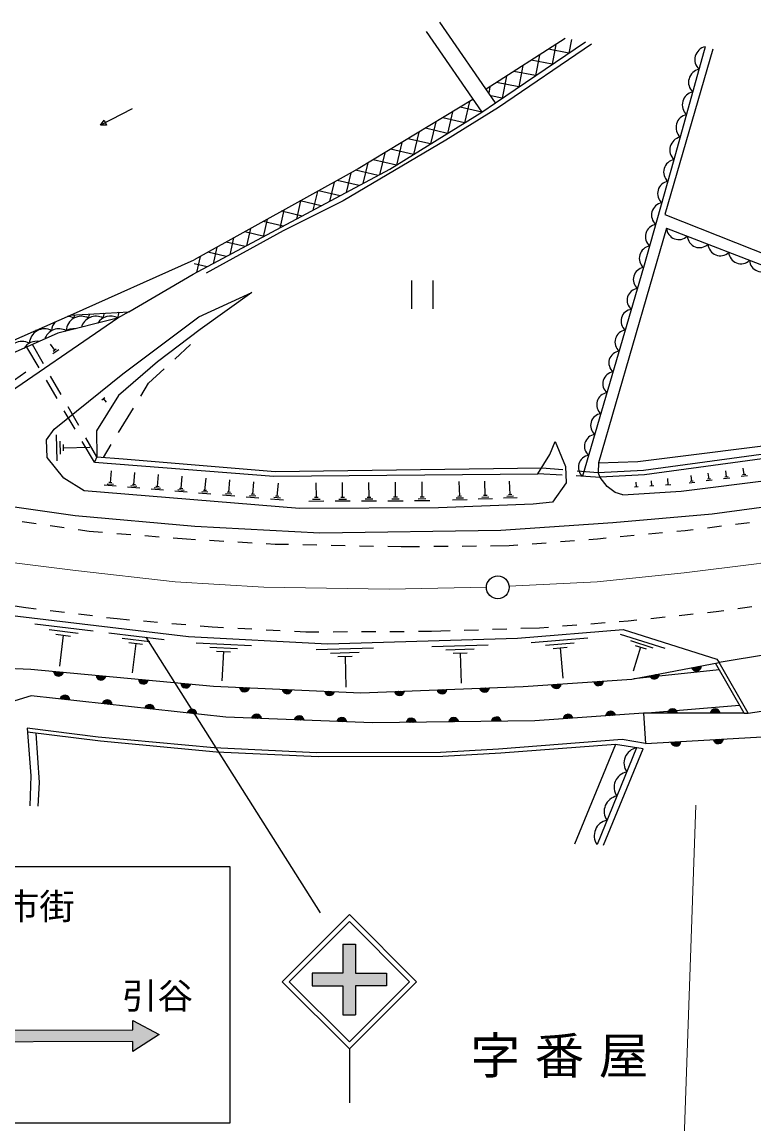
# Model space of a CAD drawing. Units: millimetres, scale not verified. Extents: x 40000 to 680000, y 20000 to 380000.
# Drawn here: x 131161 to 182711, y 242989 to 320615 of the extents above; entities that cross this region are included whole.
import ezdxf
from ezdxf.enums import TextEntityAlignment as Align

# ---------------------------------------------------------------- set-up
doc = ezdxf.new("R2010")
doc.units = ezdxf.units.MM
doc.header["$LTSCALE"] = 1000
doc.linetypes.add('CHAIN', pattern=[18.5, 12, -1.5, 3.5, -1.5])
for name, color, linetype, lineweight in [('M-BGD', 7, 'Continuous', 25), ('M-BMK', 2, 'CHAIN', 13), ('M-BMK-HTXT', 7, 'Continuous', 13), ('M-BMK-OTRS', 5, 'Continuous', 25), ('M-BMK-SRVR', 3, 'Continuous', 25), ('M-STR-HTXT', 7, 'Continuous', 13), ('M-STR-STRC', 7, 'Continuous', 25)]:
    doc.layers.add(name, color=color, linetype=linetype, lineweight=lineweight)
doc.styles.add('ＭＳ ゴシック', font='')
doc.styles.get('ＭＳ ゴシック').set_extended_font_data('MS Gothic')

msp = doc.modelspace()

# ---------------------------------------------------------------- hatches: boundary and pattern name
at = {"layer": 'M-STR-STRC'}
for points in [[(151596, 253620), (153758, 253620), (153758, 255652), (154658, 255652), (154658, 253620), (156819, 253620), (156819, 252720), (154658, 252720), (154658, 250687), (153758, 250687), (153758, 252720), (151596, 252720)], [(138959, 249616), (138961, 250273), (140809, 249292), (138970, 248095), (138962, 248792), (124931, 248758), (124931, 249586)]]:
    msp.add_hatch(color=256, dxfattribs=at).paths.add_polyline_path(points)

# ---------------------------------------------------------------- linework, layer by layer
at = {"layer": 'M-BGD'}
for p, q in [((169419, 319455), (163849, 315885)), ((164505, 314932), (170836, 319223)), ((169849, 319385), (169665, 318429)), ((167602, 318290), (167324, 316842)), ((169665, 318429), (168245, 318702)), ((168763, 319035), (168495, 317636)), ((166441, 317546), (166153, 316049)), ((168495, 317636), (167022, 317919)), ((165280, 316802), (164983, 315255)), ((167324, 316842), (165800, 317135)), ((164119, 316057), (164034, 315616)), ((166153, 316049), (164578, 316352)), ((164983, 315255), (164176, 315410)), ((138910, 314498), (136686, 313356)), ((163536, 314264), (162020, 314618)), ((162686, 315021), (162335, 313518)), ((136686, 313356), (136934, 313694)), ((136934, 313694), (137106, 313360)), ((162335, 313518), (160793, 313878)), ((161490, 314298), (161134, 312771)), ((137106, 313360), (136686, 313356)), ((159099, 312854), (158731, 311278)), ((161134, 312771), (159567, 313137)), ((160295, 313576), (159932, 312025)), ((157904, 312132), (157530, 310532)), ((159932, 312025), (158341, 312396)), ((156708, 311410), (156346, 309859)), ((158731, 311278), (157115, 311656)), ((155513, 310688), (155173, 309232)), ((157530, 310532), (155889, 310915)), ((154324, 309995), (154000, 308605)), ((156245, 309805), (154652, 310177)), ((153144, 309339), (152826, 307979)), ((154908, 309090), (153351, 309454)), ((151964, 308684), (151653, 307352)), ((153570, 308376), (152049, 308731)), ((150784, 308028), (150480, 306725)), ((152232, 307661), (150747, 308008)), ((148424, 306717), (148134, 305472)), ((149604, 307373), (149307, 306098)), ((150895, 306947), (149446, 307285)), ((147244, 306062), (146960, 304845)), ((149557, 306232), (148144, 306562)), ((176556, 306094), (204298, 295329)), ((146882, 304803), (145541, 305116)), ((146065, 305406), (145787, 304218)), ((148219, 305517), (146843, 305839)), ((145544, 304088), (144240, 304393)), ((144885, 304751), (144614, 303591)), ((134572, 299976), (143291, 303865)), ((144206, 303374), (143273, 303592)), ((143705, 304095), (143441, 302965)), ((138688, 300210), (143224, 302849)), ((158597, 302412), (158597, 300412)), ((160097, 302412), (160097, 300412)), ((132367, 296249), (131507, 297718)), ((132681, 296542), (131909, 297897)), ((133461, 297491), (133167, 297920)), ((133749, 297530), (133320, 297236)), ((133569, 297564), (133354, 297417)), ((141914, 296873), (143022, 297898)), ((131426, 295940), (130619, 295387)), ((140072, 295169), (141180, 296194)), ((133630, 294091), (132872, 295386)), ((133919, 294370), (133176, 295673)), ((139520, 294264), (140072, 295169)), ((135157, 292198), (134414, 293501)), ((136781, 294005), (136988, 294171)), ((136885, 294088), (137093, 293830)), ((134892, 291933), (134135, 293228)), ((137961, 291701), (139001, 293409)), ((133639, 289694), (133594, 291542)), ((136424, 289975), (135652, 291329)), ((133859, 290162), (133836, 291086)), ((134084, 290399), (134073, 290861)), ((134079, 290630), (135927, 290675)), ((136258, 289601), (135398, 291070)), ((136890, 289940), (137441, 290846)), ((137388, 288157), (137458, 289007)), ((139042, 288022), (139113, 288879)), ((169192, 288696), (167500, 288796)), ((167759, 289218), (169255, 289092)), ((170252, 289007), (171748, 288881)), ((179546, 288419), (179494, 288841)), ((180775, 288575), (180721, 289010)), ((182017, 288732), (181961, 289180)), ((137592, 288033), (137167, 288068)), ((137494, 288148), (137282, 288166)), ((139149, 288013), (138935, 288031)), ((140703, 287887), (140774, 288751)), ((142371, 287751), (142443, 288622)), ((144046, 287615), (144119, 288493)), ((145728, 287478), (145801, 288363)), ((147417, 287341), (147491, 288233)), ((149140, 287207), (149216, 288132)), ((151889, 287109), (151884, 288154)), ((153740, 287119), (153736, 288171)), ((155599, 287129), (155595, 288188)), ((157465, 287139), (157461, 288205)), ((159339, 287148), (159334, 288222)), ((161988, 287205), (161947, 288246)), ((163786, 287265), (163746, 288262)), ((165541, 287323), (165503, 288278)), ((171883, 288537), (170190, 288637)), ((174431, 287868), (174410, 288200)), ((175516, 287935), (175494, 288294)), ((176848, 288018), (176492, 287996)), ((176670, 288007), (176643, 288452)), ((178548, 288187), (178137, 288136)), ((178433, 288277), (178227, 288251)), ((178330, 288264), (178279, 288675)), ((179771, 288339), (179348, 288286)), ((179652, 288432), (179441, 288405)), ((181006, 288493), (180571, 288439)), ((180884, 288588), (180666, 288561)), ((182255, 288648), (181807, 288592)), ((182129, 288746), (181905, 288718)), ((137795, 287909), (136946, 287979)), ((139453, 287773), (138596, 287843)), ((139247, 287898), (138819, 287933)), ((141117, 287636), (140254, 287707)), ((140910, 287761), (140478, 287797)), ((140811, 287878), (140595, 287896)), ((142789, 287498), (141918, 287570)), ((142580, 287625), (142145, 287661)), ((142480, 287742), (142262, 287760)), ((144467, 287360), (143589, 287432)), ((144257, 287487), (143818, 287524)), ((144156, 287606), (143937, 287624)), ((146152, 287221), (145268, 287294)), ((145940, 287350), (145498, 287386)), ((145839, 287469), (145618, 287488)), ((147631, 287211), (147185, 287248)), ((147529, 287332), (147306, 287350)), ((149255, 287198), (149024, 287217)), ((163910, 287269), (163661, 287260)), ((165660, 287328), (165421, 287318)), ((174564, 287876), (174298, 287860)), ((175660, 287944), (175373, 287926)), ((147845, 287081), (146953, 287155)), ((149583, 286938), (148659, 287014)), ((149361, 287073), (148899, 287111)), ((152412, 286851), (151368, 286846)), ((152150, 286980), (151628, 286978)), ((152019, 287110), (151758, 287109)), ((154267, 286858), (153216, 286854)), ((154004, 286989), (153478, 286987)), ((153872, 287120), (153609, 287119)), ((156130, 286866), (155071, 286862)), ((155865, 286998), (155335, 286995)), ((155732, 287129), (155467, 287128)), ((158000, 286874), (156934, 286870)), ((157733, 287006), (157199, 287004)), ((157599, 287139), (157332, 287138)), ((159877, 286882), (158803, 286878)), ((159608, 287015), (159071, 287013)), ((159473, 287149), (159205, 287148)), ((162519, 286965), (161478, 286924)), ((162254, 287085), (161733, 287064)), ((162118, 287210), (161858, 287199)), ((164294, 287035), (163297, 286995)), ((164040, 287150), (163541, 287130)), ((166028, 287103), (165072, 287065)), ((165784, 287213), (165306, 287194)), ((132073, 278219), (136180, 277725)), ((133067, 277822), (135120, 277575)), ((133548, 277486), (134574, 277363)), ((134061, 277424), (133798, 275234)), ((137277, 277593), (141175, 277125)), ((138220, 277216), (140169, 276982)), ((167018, 276899), (171018, 277229)), ((173282, 277502), (176440, 276502)), ((138676, 276898), (139651, 276781)), ((139164, 276839), (138914, 274761)), ((143432, 276893), (147318, 276694)), ((144390, 276584), (146333, 276485)), ((151869, 276406), (155916, 276523)), ((160016, 276634), (163996, 276749)), ((161018, 276397), (163008, 276455)), ((168040, 276715), (170040, 276880)), ((168562, 276489), (169562, 276572)), ((169062, 276531), (169238, 274397)), ((174005, 277041), (175584, 276541)), ((174728, 276581), (174194, 274896)), ((174333, 276706), (175122, 276456)), ((144862, 276300), (145834, 276251)), ((145348, 276276), (145242, 274203)), ((152889, 276165), (154912, 276224)), ((153403, 275910), (154414, 275939)), ((153908, 275925), (153971, 273766)), ((161524, 276146), (162519, 276175)), ((162021, 276161), (162082, 274038)), ((180088, 275733), (180262, 275495)), ((174262, 274359), (180257, 274994)), ((182020, 271931), (179998, 275445)), ((182309, 271938), (180262, 275495)), ((174937, 271918), (181692, 272501)), ((174937, 271918), (175062, 269783)), ((172960, 269728), (170082, 262702)), ((174448, 269486), (171657, 262677)), ((172111, 262636), (174900, 269412))]:
    msp.add_line(p, q, dxfattribs=at)
for points in [[(159623, 319948), (163536, 314264), (164505, 314932), (160592, 320615)], [(171262, 319049), (164730, 314606), (161014, 312290), (153768, 308016), (149550, 305915), (144129, 302927)], [(179279, 318876), (177078, 310917), (174937, 303314), (170643, 288617)], [(179812, 318710), (176440, 307048), (205292, 295618)], [(162918, 315161), (154836, 310279), (143291, 303865)], [(143224, 302849), (157065, 310243), (163536, 314264)], [(176556, 306094), (171770, 289560), (171748, 288881)], [(134111, 288478), (132928, 289927), (132878, 291177), (133412, 291927), (138258, 295839), (143601, 299855), (147356, 301566)], [(147356, 301566), (143712, 298949), (140702, 296680), (137947, 294314), (136410, 291824), (136424, 289975)], [(114962, 291143), (122527, 294657), (134572, 299976), (138688, 300210)], [(138688, 300210), (137888, 299760), (133692, 298688), (116188, 290922)], [(124309, 289477), (129130, 293761), (137903, 299769)], [(171770, 289560), (174539, 289653), (186338, 291141), (195321, 292919), (204298, 295329), (205490, 295683), (216241, 299171)], [(122241, 287665), (134891, 285854), (143327, 285092), (152125, 284642), (164885, 284829), (172771, 285367), (179770, 285966), (186894, 286941), (196530, 288728), (205840, 291041), (213464, 293215), (222575, 296227), (229211, 298772)], [(171748, 288881), (174932, 289039), (186502, 290627), (195483, 292454), (204446, 294908), (205629, 295240), (215980, 298604)], [(171868, 288574), (175006, 288730), (186577, 290318), (195558, 292145), (204520, 294599), (205703, 294931), (215799, 298212)], [(173485, 287308), (177577, 287562), (184142, 288379), (193216, 289970), (204105, 292245), (211112, 294103), (215512, 295469), (216436, 296427), (217220, 297977)], [(167500, 288796), (168333, 290151), (168713, 291063)], [(168713, 291063), (169446, 289314), (169496, 288164), (168513, 286781)], [(136424, 289975), (136258, 289601), (148884, 288627), (167500, 288796)], [(136424, 289975), (138285, 289838), (148987, 288950), (167759, 289218)], [(173485, 287308), (172924, 287476), (172371, 287901), (171883, 288537), (171748, 288881)], [(168513, 286781), (167163, 286647), (160503, 286385), (150713, 286343), (135528, 287594), (134111, 288478)], [(104905, 278776), (129630, 275795), (129567, 275111), (131789, 275019), (144635, 273829), (155021, 273370), (166453, 273803), (174102, 274328), (180262, 275495)], [(129869, 278886), (142895, 277321), (152668, 276821), (166053, 277209), (173489, 277821), (180088, 275733)], [(182020, 271931), (174937, 271918), (167289, 271393), (155841, 271243), (145518, 271639), (131794, 273158), (129478, 272442), (103506, 276975)], [(182020, 271931), (182309, 271938), (189481, 273000), (187352, 276673), (180262, 275495)], [(175062, 269783), (173439, 270071), (164716, 269397), (160643, 269167), (151875, 269139), (144693, 269476), (136522, 270248), (131517, 270865)], [(131517, 270865), (131788, 267511), (131699, 265389)], [(174900, 269412), (172960, 269728), (164875, 269104), (160802, 268874), (152034, 268845), (144852, 269183), (136681, 269955), (131540, 270589)], [(132299, 265367), (132388, 267055), (132151, 270513)], [(175062, 269783), (185355, 270375), (198290, 258890)]]:
    msp.add_lwpolyline(points, dxfattribs=at)
for centre, radius, start, end in [((179475, 317965), 932, 102.15386, 226.93029), ((179035, 316373), 932, 102.15386, 226.93029), ((178595, 314782), 932, 102.15386, 226.93029), ((178154, 313190), 932, 102.15386, 226.93029), ((177714, 311598), 932, 102.15386, 226.93029), ((177224, 310055), 874, 99.60993, 228.94341), ((176796, 308535), 874, 99.60993, 228.94341), ((176368, 307014), 874, 99.60993, 228.94341), ((175939, 305493), 874, 99.60993, 228.94341), ((177417, 306150), 863, 183.6746, 313.90657), ((178877, 305583), 863, 183.6746, 313.90657), ((175511, 303973), 874, 99.60993, 228.94341), ((180337, 305016), 863, 183.6746, 313.90657), ((181797, 304450), 863, 183.6746, 313.90657), ((183257, 303883), 863, 183.6746, 313.90657), ((175045, 302485), 836, 97.41231, 230.0113), ((174616, 301015), 836, 97.41231, 230.0113), ((135334, 298828), 1060, 61.24855, 177.46696), ((134305, 298823), 1060, 61.24855, 87.17959), ((135874, 299705), 1060, 164.28603, 177.46696), ((136364, 298834), 1060, 61.24855, 164.94853), ((136903, 299711), 1060, 161.23777, 177.46696), ((137394, 298839), 1060, 61.24855, 147.77417), ((137933, 299716), 1060, 158.12243, 177.46696), ((138962, 299722), 1060, 154.92546, 177.46696), ((174186, 299545), 836, 97.41231, 230.0113), ((132736, 297940), 1060, 61.24855, 177.46696), ((131707, 297935), 1060, 61.24855, 65.87815), ((133275, 298817), 1060, 173.42067, 177.46696), ((133766, 297946), 1060, 61.24855, 162.0002), ((134305, 298823), 1060, 140.47359, 177.46696), ((134795, 297951), 1060, 82.90844, 125.75215), ((173757, 298076), 836, 97.41231, 230.0113), ((131167, 297058), 1060, 61.24855, 177.46696), ((132197, 297063), 1060, 79.91292, 147.93941), ((173327, 296606), 836, 97.41231, 230.0113), ((172898, 295136), 836, 97.41231, 230.0113), ((172469, 293667), 836, 97.41231, 230.0113), ((172039, 292197), 836, 97.41231, 230.0113), ((171610, 290727), 836, 97.41231, 230.0113), ((171180, 289258), 836, 97.41231, 230.0113), ((133736, 274893), 354, 183.50753, 345.91271), ((133736, 274893), 283, 185.73157, 343.68867), ((133736, 274893), 212, 189.47789, 339.94234), ((133736, 274893), 142, 197.18962, 332.23061), ((133736, 274893), 100, 207.50729, 321.91295), ((178646, 275244), 354, 199.51997, 1.92515), ((178646, 275244), 283, 201.74401, 359.70111), ((178646, 275244), 212, 205.49034, 355.95478), ((178646, 275244), 142, 213.20206, 348.24305), ((178646, 275244), 100, 223.51973, 337.92539), ((136724, 274616), 354, 183.50753, 345.91271), ((136724, 274616), 283, 185.73157, 343.68867), ((136724, 274616), 212, 189.47789, 339.94234), ((136724, 274616), 142, 197.18962, 332.23061), ((136724, 274616), 100, 207.50729, 321.91295), ((139711, 274340), 354, 183.50753, 345.91271), ((139711, 274340), 283, 185.73157, 343.68867), ((139711, 274340), 212, 189.47789, 339.94234), ((139711, 274340), 142, 197.18962, 332.23061), ((139711, 274340), 100, 207.50729, 321.91295), ((142698, 274063), 354, 183.50753, 345.91271), ((142698, 274063), 283, 185.73157, 343.68867), ((142698, 274063), 212, 189.47789, 339.94234), ((142698, 274063), 142, 197.18962, 332.23061), ((171771, 274222), 354, 192.72332, 355.1285), ((171771, 274222), 283, 194.94736, 352.90446), ((171771, 274222), 212, 198.69368, 349.15813), ((171771, 274222), 142, 206.40541, 341.4464), ((171771, 274222), 100, 216.72308, 331.12874), ((175698, 274686), 354, 199.51997, 1.92515), ((175698, 274686), 283, 201.74401, 359.70111), ((175698, 274686), 212, 205.49034, 355.95478), ((175698, 274686), 142, 213.20206, 348.24305), ((175698, 274686), 100, 223.51973, 337.92539), ((142698, 274063), 100, 207.50729, 321.91295), ((146834, 273786), 354, 186.26793, 348.67311), ((146834, 273786), 283, 188.49197, 346.44907), ((146834, 273786), 212, 192.23829, 342.70274), ((146834, 273786), 142, 199.95002, 334.99101), ((146834, 273786), 100, 210.26769, 324.67335), ((149831, 273654), 354, 186.26793, 348.67311), ((149831, 273654), 283, 188.49197, 346.44907), ((149831, 273654), 212, 192.23829, 342.70274), ((149831, 273654), 142, 199.95002, 334.99101), ((149831, 273654), 100, 210.26769, 324.67335), ((152828, 273522), 354, 186.26793, 348.67311), ((152828, 273522), 283, 188.49197, 346.44907), ((152828, 273522), 212, 192.23829, 342.70274), ((152828, 273522), 142, 199.95002, 334.99101), ((152828, 273522), 100, 210.26769, 324.67335), ((157738, 273528), 354, 190.96544, 353.37062), ((157738, 273528), 283, 193.18948, 351.14658), ((157738, 273528), 212, 196.93581, 347.40025), ((157738, 273528), 142, 204.64753, 339.68852), ((157738, 273528), 100, 214.9652, 329.37086), ((160735, 273641), 354, 190.96544, 353.37062), ((160735, 273641), 283, 193.18948, 351.14658), ((160735, 273641), 212, 196.93581, 347.40025), ((160735, 273641), 142, 204.64753, 339.68852), ((160735, 273641), 100, 214.9652, 329.37086), ((163733, 273755), 354, 190.96544, 353.37062), ((163733, 273755), 283, 193.18948, 351.14658), ((163733, 273755), 212, 196.93581, 347.40025), ((163733, 273755), 142, 204.64753, 339.68852), ((163733, 273755), 100, 214.9652, 329.37086), ((168778, 274017), 354, 192.72332, 355.1285), ((168778, 274017), 283, 194.94736, 352.90446), ((168778, 274017), 212, 198.69368, 349.15813), ((168778, 274017), 142, 206.40541, 341.4464), ((168778, 274017), 100, 216.72308, 331.12874), ((134177, 272839), 354, 2.48347, 164.88865), ((134177, 272839), 283, 4.70751, 162.66461), ((134177, 272839), 212, 8.45383, 158.91828), ((134177, 272839), 142, 16.16556, 151.20655), ((134177, 272839), 100, 26.48323, 140.88889), ((137159, 272509), 354, 2.48347, 164.88865), ((137159, 272509), 283, 4.70751, 162.66461), ((137159, 272509), 212, 8.45383, 158.91828), ((137159, 272509), 142, 16.16556, 151.20655), ((137159, 272509), 100, 26.48323, 140.88889), ((140141, 272180), 354, 2.48347, 164.88865), ((140141, 272180), 283, 4.70751, 162.66461), ((140141, 272180), 212, 8.45383, 158.91828), ((140141, 272180), 142, 16.16556, 151.20655), ((140141, 272180), 100, 26.48323, 140.88889), ((143123, 271850), 354, 2.48347, 164.88865), ((143123, 271850), 283, 4.70751, 162.66461), ((143123, 271850), 212, 8.45383, 158.91828), ((143123, 271850), 142, 16.16556, 151.20655), ((143123, 271850), 100, 26.48323, 140.88889), ((147679, 271502), 354, 6.60192, 169.0071), ((147679, 271502), 283, 8.82596, 166.78306), ((147679, 271502), 212, 12.57228, 163.03673), ((150677, 271387), 354, 6.60192, 169.0071), ((169620, 271499), 354, 12.72332, 175.1285), ((169620, 271499), 283, 14.94736, 172.90446), ((169620, 271499), 212, 18.69368, 169.15813), ((172613, 271704), 354, 12.72332, 175.1285), ((172613, 271704), 283, 14.94736, 172.90446), ((172613, 271704), 212, 18.69368, 169.15813), ((172613, 271704), 142, 26.40541, 161.4464), ((172613, 271704), 100, 36.72308, 151.12874), ((176979, 271868), 354, 8.89694, 171.30212), ((176979, 271868), 283, 11.12098, 169.07808), ((176979, 271868), 212, 14.86731, 165.33175), ((176979, 271868), 142, 22.57903, 157.62002), ((176979, 271868), 100, 32.8967, 147.30236), ((179979, 271873), 354, 8.89694, 171.30212), ((179979, 271873), 283, 11.12098, 169.07808), ((179979, 271873), 212, 14.86731, 165.33175), ((179979, 271873), 142, 22.57903, 157.62002), ((179979, 271873), 100, 32.8967, 147.30236), ((147679, 271502), 142, 20.28401, 155.325), ((147679, 271502), 100, 30.60167, 145.00734), ((150677, 271387), 283, 8.82596, 166.78306), ((150677, 271387), 212, 12.57228, 163.03673), ((150677, 271387), 142, 20.28401, 155.325), ((150677, 271387), 100, 30.60167, 145.00734), ((153675, 271272), 354, 6.60192, 169.0071), ((153675, 271272), 283, 8.82596, 166.78306), ((153675, 271272), 212, 12.57228, 163.03673), ((153675, 271272), 142, 20.28401, 155.325), ((153675, 271272), 100, 30.60167, 145.00734), ((158566, 271225), 354, 9.54797, 171.95315), ((158566, 271225), 283, 11.77201, 169.72911), ((158566, 271225), 212, 15.51833, 165.98278), ((158566, 271225), 142, 23.23006, 158.27105), ((158566, 271225), 100, 33.54773, 147.95339), ((161566, 271264), 354, 9.54797, 171.95315), ((161566, 271264), 283, 11.77201, 169.72911), ((161566, 271264), 212, 15.51833, 165.98278), ((161566, 271264), 142, 23.23006, 158.27105), ((161566, 271264), 100, 33.54773, 147.95339), ((164565, 271303), 354, 9.54797, 171.95315), ((164565, 271303), 283, 11.77201, 169.72911), ((164565, 271303), 212, 15.51833, 165.98278), ((164565, 271303), 142, 23.23006, 158.27105), ((164565, 271303), 100, 33.54773, 147.95339), ((169620, 271499), 142, 26.40541, 161.4464), ((169620, 271499), 100, 36.72308, 151.12874), ((174651, 268409), 1096, 100.65899, 214.76733), ((177210, 269961), 354, 192.0892, 354.49438), ((177210, 269961), 283, 194.31324, 352.27034), ((177210, 269961), 212, 198.05957, 348.52402), ((177210, 269961), 142, 205.7713, 340.81229), ((177210, 269961), 100, 216.08896, 330.49462), ((180205, 270133), 354, 192.0892, 354.49438), ((180205, 270133), 283, 194.31324, 352.27034), ((180205, 270133), 212, 198.05957, 348.52402), ((180205, 270133), 142, 205.7713, 340.81229), ((180205, 270133), 100, 216.08896, 330.49462), ((173953, 266706), 1096, 100.65899, 214.76733), ((173255, 265004), 1096, 100.65899, 214.76733), ((172557, 263302), 1096, 100.65899, 214.76733)]:
    msp.add_arc(centre, radius, start, end, dxfattribs=at)
at = {"layer": 'M-BMK'}
for points in [[(165464, 280868), (171659, 281186), (177791, 281819), (182898, 282444), (193522, 284168), (199204, 285318), (203561, 286376), (208677, 287676), (214651, 289484), (223808, 292475), (230585, 295047)], [(82680, 291052), (109913, 286006), (120400, 284073), (128627, 282756), (134931, 281973), (141946, 281168), (148184, 280807), (157013, 280669), (163868, 280794)]]:
    msp.add_lwpolyline(points, dxfattribs=at)
at = {"layer": 'M-BMK-OTRS'}
for p, q in [((131167, 285434), (132156, 285290)), ((133146, 285146), (134135, 285003)), ((179431, 284994), (180423, 285119)), ((181415, 285243), (182407, 285368)), ((135125, 284859), (135893, 284747)), ((135893, 284747), (136830, 284673)), ((137827, 284594), (138824, 284515)), ((139821, 284437), (140818, 284358)), ((141814, 284279), (142752, 284205)), ((142752, 284205), (143375, 284169)), ((171076, 284171), (171703, 284220)), ((171703, 284220), (172294, 284275)), ((173289, 284368), (174285, 284461)), ((175281, 284555), (176276, 284648)), ((177272, 284741), (177863, 284796)), ((177863, 284796), (178439, 284869)), ((144373, 284111), (145371, 284053)), ((146370, 283996), (147368, 283938)), ((148366, 283880), (148989, 283844)), ((148989, 283844), (149927, 283825)), ((150927, 283804), (151926, 283784)), ((152926, 283763), (153926, 283743)), ((154926, 283722), (155925, 283702)), ((156925, 283681), (157863, 283662)), ((157863, 283662), (159163, 283674)), ((160163, 283683), (161163, 283693)), ((162163, 283702), (163163, 283711)), ((164163, 283720), (165464, 283732)), ((165464, 283732), (166091, 283781)), ((167088, 283859), (168085, 283937)), ((169082, 284015), (170079, 284093)), ((130657, 279496), (131419, 279378)), ((131419, 279378), (132158, 279287)), ((133150, 279165), (134143, 279044)), ((135135, 278922), (136128, 278800)), ((137120, 278678), (137859, 278587)), ((175452, 278606), (176447, 278712)), ((177441, 278818), (178435, 278923)), ((179430, 279029), (180042, 279094)), ((180042, 279094), (180586, 279167)), ((181577, 279299), (182568, 279431)), ((137859, 278587), (138720, 278513)), ((139717, 278427), (140713, 278341)), ((141709, 278255), (142706, 278170)), ((143702, 278084), (144563, 278010)), ((144563, 278010), (145358, 277968)), ((146357, 277914), (147355, 277861)), ((166303, 277904), (167607, 277947)), ((167607, 277947), (168234, 277996)), ((169231, 278074), (170228, 278152)), ((171225, 278230), (172222, 278308)), ((173219, 278386), (173846, 278435)), ((173846, 278435), (174458, 278500)), ((148354, 277808), (149352, 277755)), ((150351, 277702), (151146, 277660)), ((151146, 277660), (152073, 277664)), ((153073, 277668), (154073, 277672)), ((155073, 277676), (156073, 277680)), ((157073, 277685), (158073, 277689)), ((159073, 277693), (160000, 277697)), ((160000, 277697), (161305, 277740)), ((162305, 277773), (163304, 277806)), ((164304, 277839), (165303, 277872))]:
    msp.add_line(p, q, dxfattribs=at)
at = {"layer": 'M-BMK-SRVR'}
msp.add_circle((164668, 280791), 800, dxfattribs=at)
at = {"layer": 'M-STR-HTXT'}
msp.add_line((178622, 265449), (177298, 227336), dxfattribs=at)
at = {"layer": 'M-STR-STRC'}
for p, q in [((139888, 277280), (152163, 257871)), ((149479, 253010), (154217, 257748)), ((154217, 257748), (158954, 253010)), ((149974, 253010), (154217, 257253)), ((154217, 257253), (158460, 253010)), ((153758, 255652), (154658, 255652)), ((153758, 255652), (153758, 253620)), ((154658, 255652), (154658, 253620)), ((153758, 253620), (151596, 253620)), ((151596, 253620), (151596, 252720)), ((149479, 253010), (154217, 248272)), ((149974, 253010), (154217, 248767)), ((151596, 252720), (153758, 252720)), ((153758, 252720), (153758, 250687)), ((154217, 248767), (158460, 253010)), ((154217, 248272), (158954, 253010)), ((154658, 252720), (154658, 250687)), ((153758, 250687), (154658, 250687)), ((154217, 248272), (154217, 244485))]:
    msp.add_line(p, q, dxfattribs=at)
for points in [[(123733, 261121), (145794, 261121), (145794, 243055), (123733, 243055)], [(154658, 253620), (156819, 253620), (156819, 252720), (154658, 252720)]]:
    msp.add_lwpolyline(points, dxfattribs=at)
msp.add_lwpolyline([(138959, 249616), (138961, 250273), (140809, 249292), (138970, 248095), (138962, 248792), (124931, 248758), (124931, 249586)], close=True, dxfattribs=at)

# ---------------------------------------------------------------- texts
at = {"layer": 'M-BMK-HTXT', "insert": (169520, 247661), "char_height": 2566, "attachment_point": 5, "style": 'ＭＳ ゴシック'}
msp.add_mtext('\\T1.29;字番屋', dxfattribs=at)
at = {"layer": 'M-STR-STRC', "style": 'ＭＳ ゴシック'}
for s, p in [('山口市街', (129876, 256850)), ('引谷', (140695, 250548))]:
    msp.add_text(s, height=1833, dxfattribs=at).set_placement(p, align=Align.BOTTOM_CENTER)

doc.saveas('drawing.dxf')
